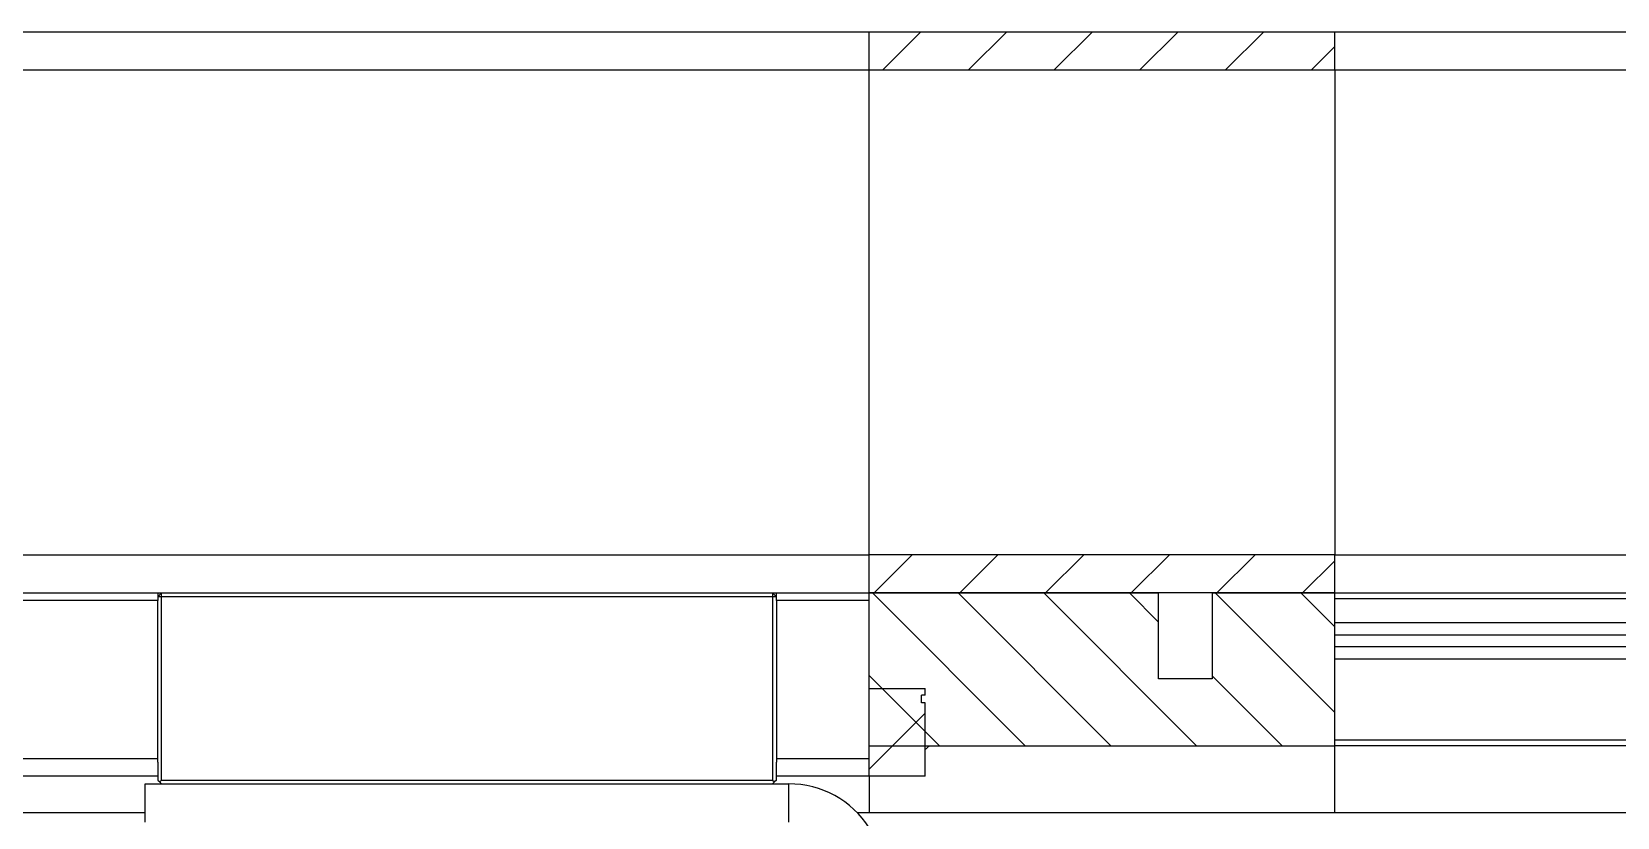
# Model space of a CAD drawing. Header units: millimetres. Extents: x -358 to 836, y 5 to 1249.
# Drawn here: x 250 to 333.1, y 1193.9 to 1235 of the extents above; entities that cross this region are included whole.
import ezdxf

# ---------------------------------------------------------------- set-up
doc = ezdxf.new("R2010")
doc.units = ezdxf.units.MM

msp = doc.modelspace()

# ---------------------------------------------------------------- hatches: boundary and pattern name
at = {"linetype": 'Continuous', "lineweight": 18}
h = msp.add_hatch(dxfattribs=at)
h.set_pattern_fill('ANSI31', style=0)
h.paths.add_polyline_path([(293.897, 1235.042), (293.897, 1233.042), (318.288, 1233.042), (318.288, 1235.042)], flags=0)
h = msp.add_hatch(dxfattribs=at)
h.set_pattern_fill('ANSI31', style=0)
h.paths.add_polyline_path([(318.288, 1205.645), (318.288, 1207.645), (293.897, 1207.645), (293.897, 1205.645)], flags=0)
h = msp.add_hatch(dxfattribs=at)
h.set_pattern_fill('ANSI31', angle=90, style=0)
h.paths.add_polyline_path([(293.897, 1205.645), (293.897, 1197.645), (318.288, 1197.645), (318.288, 1205.645), (311.867, 1205.645), (311.867, 1201.145), (309.054, 1201.145), (309.054, 1205.645)], flags=0)
h = msp.add_hatch(dxfattribs=at)
h.set_pattern_fill('ANSI31', style=0)
h.paths.add_polyline_path([(293.897, 1196.045), (296.83, 1196.045), (296.83, 1199.888), (296.63, 1199.888), (296.63, 1200.288), (296.83, 1200.288), (296.83, 1200.645), (293.897, 1200.645)], flags=0)

# ---------------------------------------------------------------- linework, layer by layer
at = {"color": 7, "linetype": 'Continuous', "lineweight": 25}
for p, q in [((88.556, 1235.042), (293.897, 1235.042)), ((293.897, 1233.042), (293.897, 1235.042)), ((293.897, 1235.042), (318.288, 1235.042)), ((318.288, 1233.042), (318.288, 1235.042)), ((318.288, 1235.042), (487.461, 1235.042)), ((293.897, 1233.042), (318.288, 1233.042)), ((293.897, 1207.645), (293.897, 1233.042)), ((318.288, 1233.042), (318.288, 1207.645)), ((87.961, 1207.645), (293.897, 1207.645)), ((293.897, 1205.645), (293.897, 1207.645)), ((318.288, 1207.645), (293.897, 1207.645)), ((318.288, 1205.645), (318.288, 1207.645)), ((318.288, 1207.645), (487.961, 1207.645)), ((248.83, 1205.645), (256.63, 1205.645)), ((256.63, 1205.245), (248.83, 1205.245)), ((256.83, 1205.645), (256.63, 1205.445)), ((256.63, 1205.645), (256.63, 1205.445)), ((256.63, 1205.645), (256.83, 1205.645)), ((256.83, 1205.445), (256.63, 1205.445)), ((256.63, 1205.445), (256.63, 1205.245)), ((256.63, 1196.976), (256.63, 1205.245)), ((256.83, 1205.645), (288.83, 1205.645)), ((256.83, 1205.445), (256.83, 1205.645)), ((288.83, 1205.445), (256.83, 1205.445)), ((256.83, 1195.845), (256.83, 1205.445)), ((288.83, 1205.645), (288.83, 1205.445)), ((289.03, 1205.445), (288.83, 1205.645)), ((288.83, 1205.645), (289.03, 1205.645)), ((288.83, 1205.445), (288.83, 1195.845)), ((289.03, 1205.445), (288.83, 1205.445)), ((289.03, 1205.445), (289.03, 1205.645)), ((289.03, 1205.645), (293.897, 1205.645)), ((289.03, 1205.245), (289.03, 1205.445)), ((293.897, 1205.245), (289.03, 1205.245)), ((289.03, 1205.245), (289.03, 1196.976)), ((293.897, 1197.645), (293.897, 1205.645)), ((293.897, 1205.645), (309.054, 1205.645)), ((318.288, 1205.645), (293.897, 1205.645)), ((309.054, 1201.145), (309.054, 1205.645)), ((311.867, 1205.645), (311.867, 1201.145)), ((311.867, 1205.645), (318.288, 1205.645)), ((318.288, 1197.645), (318.288, 1205.645)), ((318.288, 1205.645), (487.961, 1205.645)), ((447.961, 1205.345), (318.288, 1205.345)), ((318.288, 1204.096), (447.961, 1204.096)), ((318.288, 1203.443), (447.961, 1203.443)), ((318.288, 1202.847), (447.961, 1202.847)), ((318.288, 1202.194), (447.961, 1202.194)), ((311.867, 1201.145), (309.054, 1201.145)), ((293.897, 1200.645), (296.83, 1200.645)), ((293.897, 1196.045), (293.897, 1200.645)), ((296.63, 1199.888), (296.63, 1200.288)), ((296.83, 1200.288), (296.63, 1200.288)), ((296.83, 1200.288), (296.83, 1200.645)), ((296.83, 1199.888), (296.63, 1199.888)), ((296.83, 1196.045), (296.83, 1199.888)), ((318.288, 1197.945), (447.961, 1197.945)), ((248.83, 1196.976), (256.63, 1196.976)), ((256.63, 1196.776), (256.63, 1196.976)), ((289.03, 1196.976), (293.897, 1196.976)), ((289.03, 1196.976), (289.03, 1196.776)), ((293.897, 1197.645), (318.288, 1197.645)), ((318.288, 1194.145), (318.288, 1197.645)), ((447.961, 1197.645), (318.288, 1197.645)), ((256.63, 1196.045), (248.83, 1196.045)), ((256.63, 1196.776), (256.63, 1195.845)), ((289.03, 1195.845), (289.03, 1196.776)), ((293.897, 1196.045), (289.03, 1196.045)), ((293.897, 1196.045), (293.897, 1194.145)), ((296.83, 1196.045), (293.897, 1196.045)), ((255.971, 1193.645), (255.971, 1195.645)), ((255.971, 1195.645), (289.688, 1195.645)), ((256.63, 1195.845), (256.73, 1195.745)), ((256.73, 1195.745), (256.83, 1195.845)), ((256.83, 1195.645), (256.73, 1195.745)), ((256.83, 1195.845), (288.83, 1195.845)), ((288.83, 1195.845), (288.93, 1195.745)), ((288.93, 1195.745), (288.83, 1195.645)), ((289.03, 1195.845), (288.93, 1195.745)), ((289.688, 1193.645), (289.688, 1195.645)), ((117.961, 1194.145), (255.971, 1194.145)), ((293.259, 1194.145), (293.897, 1194.145)), ((293.897, 1194.145), (318.288, 1194.145)), ((318.288, 1194.145), (461.961, 1194.145))]:
    msp.add_line(p, q, dxfattribs=at)
at = {"color": 8, "linetype": 'Continuous', "lineweight": 25}
for p, q in [((88.556, 1233.042), (293.897, 1233.042)), ((318.288, 1233.042), (487.461, 1233.042))]:
    msp.add_line(p, q, dxfattribs=at)
at = {"color": 7, "linetype": 'Continuous', "lineweight": 25}
for centre, radius, start, end in [((295.93, 1198.845), 1.65, 303.05573, 313.34176), ((289.688, 1190.645), 5, 32.66471, 90)]:
    msp.add_arc(centre, radius, start, end, dxfattribs=at)

doc.saveas('drawing.dxf')
